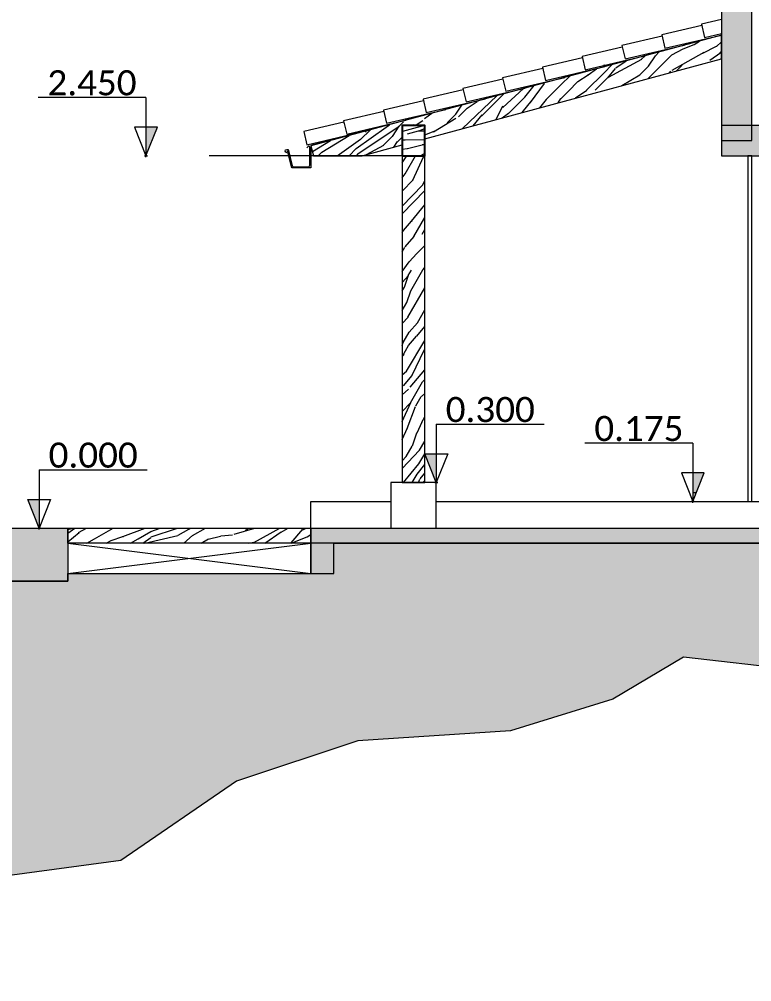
# Model space of a CAD drawing. Header units: metres. Extents: x -197 to 1099, y -24 to 14.
# Drawn here: x 112.69 to 117.51, y -2.99 to 3.35 of the extents above; entities that cross this region are included whole.
import ezdxf
from ezdxf.enums import TextEntityAlignment as Align

# ---------------------------------------------------------------- set-up
doc = ezdxf.new("R2010")
doc.units = ezdxf.units.M
doc.header["$LTSCALE"] = 0.001
doc.header["$PDMODE"] = 34
doc.header["$PDSIZE"] = 0.01
doc.linetypes.add('HIDDENX2', pattern=[19.05, 12.7, -6.35])
doc.layers.get('0').update_dxf_attribs({"lineweight": 13, "true_color": 0x000000})
for name, color, linetype, lineweight, true_color in [('Jach-Anotaciones-CalidaddeLínea  0.13', 7, 'Continuous', 13, 0x000000), ('Jach-Anotaciones-CalidaddeLínea 0.09', 7, 'Continuous', 9, 0x000000), ('Jach-Anotaciones-Hatch-Lum100%', 7, 'Continuous', 13, 0x000000), ('Jach-Anotaciones-Hatch-Lum50%', 9, 'Continuous', 13, 0x808080), ('Jach-Anotaciones-Hatch-Lum80%', 250, 'Continuous', 13, 0x333333), ('JACH-Anotaciones-Textos-Lum75% @ 0.075', 7, 'Continuous', 13, 0x404040), ('JACH-Arq-Lineas-Proyeccion Niveles cortes', 9, 'HIDDENX2', 13, 0x808080), ('JACH-Arq-Muros01-Carga', 7, 'Continuous', 25, 0x000000), ('JACH-Arq-Puertas01-', 7, 'Continuous', 13, 0x404040)]:
    doc.layers.add(name, color=color, linetype=linetype, lineweight=lineweight, true_color=true_color)
doc.layers.add('PDF_Geometry', color=7, linetype='Continuous', true_color=0x4b4b4b)
doc.styles.add('02a-Calibri-JACH(1.8mm)', font='calibri.ttf', dxfattribs={"height": 2.2})
pattern_1 = [(0, (169.421, 45.032), (0, 6.985), [5.08, -1.905]), (90, (169.421, 45.032), (-6.985, 4e-16), [5.08, -1.905])]

# ---------------------------------------------------------------- blocks, each defined once
blk = doc.blocks.new('A$C20b43d2c')
at = {"lineweight": 0, "ltscale": 100}
blk.add_lwpolyline([(0.3378, 0.1822), (0.3333, 0.1951), (-0.0262, 0.0965), (-0.0262, -0.0517), (-0.1507, -0.0517), (-0.1806, 0.0612)], dxfattribs=at)
blk.add_lwpolyline([(-0.1838, 0.0489, -2.05129), (-0.1731, 0.0626), (-0.1485, -0.0365, 0.34454), (-0.1388, -0.0441), (-0.0438, -0.0441, 0.414214), (-0.0338, -0.0341), (-0.0338, 0.0859, 0.707962), (-0.0442, 0.0896), (-0.0523, 0.0807)], format="xyb", dxfattribs=at)
blk = doc.blocks.new('A$Cd55f58f5')
at = {"layer": 'JACH-Arq-Muros01-Carga', "lineweight": 0, "ltscale": 100}
blk.add_blockref('A$C20b43d2c', (0.0262, -0.0965), dxfattribs=at)
blk = doc.blocks.new('*U632')
at = {"lineweight": 0, "ltscale": 100}
h = blk.add_hatch(dxfattribs=at)
h.set_pattern_fill('ANGLE', color=256)
h.set_pattern_definition(pattern_1)
h.paths.add_polyline_path([(0, 2.5), (0, 0), (1, 2.5)])
h = blk.add_hatch(color=256, dxfattribs=at)
h.dxf.hatch_style = 1
h.paths.add_polyline_path([(0, 2.5), (0, 0), (1, 2.5)])
for points in [[(0, 5.099), (-9.466, 5.099)], [(0, 5.099), (0, 1.25)]]:
    blk.add_lwpolyline(points, dxfattribs=at)
for points in [[(0, 0), (1, 2.5), (-1, 2.5)], [(0, 2.5), (0, 0), (1, 2.5)]]:
    blk.add_lwpolyline(points, close=True, dxfattribs=at)
blk.add_point((0, 0), dxfattribs=at)
at = {"lineweight": 0, "ltscale": 100, "style": '02a-Calibri-JACH(1.8mm)'}
blk.add_attdef('ALT', text='', height=2.2, dxfattribs=at).set_placement((-4.733, 6.401), align=Align.MIDDLE_CENTER)
blk = doc.blocks.new('*U637')
at = {"lineweight": 0, "ltscale": 100}
h = blk.add_hatch(dxfattribs=at)
h.set_pattern_fill('ANGLE', color=256)
h.set_pattern_definition(pattern_1)
h.paths.add_polyline_path([(0, 2.5), (0, 0), (1, 2.5)])
h = blk.add_hatch(color=256, dxfattribs=at)
h.dxf.hatch_style = 1
h.paths.add_polyline_path([(0, 2.5), (0, 0), (1, 2.5)])
for points in [[(0, 5.099), (-9.466, 5.099)], [(0, 5.099), (0, 1.25)]]:
    blk.add_lwpolyline(points, dxfattribs=at)
for points in [[(0, 0), (1, 2.5), (-1, 2.5)], [(0, 2.5), (0, 0), (1, 2.5)]]:
    blk.add_lwpolyline(points, close=True, dxfattribs=at)
blk.add_point((0, 0), dxfattribs=at)
at = {"lineweight": 0, "ltscale": 100, "style": '02a-Calibri-JACH(1.8mm)'}
blk.add_attdef('ALT', text='', height=2.2, dxfattribs=at).set_placement((-4.733, 6.401), align=Align.MIDDLE_CENTER)
blk = doc.blocks.new('*U569')
at = {"lineweight": 0, "ltscale": 100}
h = blk.add_hatch(dxfattribs=at)
h.set_pattern_fill('ANGLE', color=256)
h.set_pattern_definition(pattern_1)
h.paths.add_polyline_path([(0, 2.5), (0, 0), (1, 2.5)])
h = blk.add_hatch(color=256, dxfattribs=at)
h.dxf.hatch_style = 1
h.paths.add_polyline_path([(0, 2.5), (0, 0), (1, 2.5)])
for points in [[(0, 5.099), (-9.466, 5.099)], [(0, 5.099), (0, 1.25)]]:
    blk.add_lwpolyline(points, dxfattribs=at)
for points in [[(0, 0), (1, 2.5), (-1, 2.5)], [(0, 2.5), (0, 0), (1, 2.5)]]:
    blk.add_lwpolyline(points, close=True, dxfattribs=at)
blk.add_point((0, 0), dxfattribs=at)
at = {"lineweight": 0, "ltscale": 100, "style": '02a-Calibri-JACH(1.8mm)'}
blk.add_attdef('ALT', text='', height=2.2, dxfattribs=at).set_placement((-4.733, 6.401), align=Align.MIDDLE_CENTER)
blk = doc.blocks.new('*U358')
at = {"lineweight": 0, "ltscale": 100}
h = blk.add_hatch(dxfattribs=at)
h.set_pattern_fill('ANGLE', color=256)
h.set_pattern_definition(pattern_1)
h.paths.add_polyline_path([(0, 2.5), (0, 0), (1, 2.5)])
h = blk.add_hatch(color=256, dxfattribs=at)
h.dxf.hatch_style = 1
h.paths.add_polyline_path([(0, 2.5), (0, 0), (1, 2.5)])
for points in [[(0, 5.099), (-9.466, 5.099)], [(0, 5.099), (0, 1.25)]]:
    blk.add_lwpolyline(points, dxfattribs=at)
for points in [[(0, 0), (1, 2.5), (-1, 2.5)], [(0, 2.5), (0, 0), (1, 2.5)]]:
    blk.add_lwpolyline(points, close=True, dxfattribs=at)
blk.add_point((0, 0), dxfattribs=at)
at = {"lineweight": 0, "ltscale": 100, "style": '02a-Calibri-JACH(1.8mm)'}
blk.add_attdef('ALT', text='', height=2.2, dxfattribs=at).set_placement((-4.733, 6.401), align=Align.MIDDLE_CENTER)

msp = doc.modelspace()

# ---------------------------------------------------------------- hatches: boundary and pattern name
at = {"layer": 'Jach-Anotaciones-Hatch-Lum100%', "ltscale": 100}
h = msp.add_hatch(color=256, dxfattribs=at)
h.dxf.hatch_style = 1
h.paths.add_polyline_path([(117.30665, 2.55), (117.50665, 2.55), (117.50665, 3.5), (117.30665, 3.5)])
h = msp.add_hatch(color=256, dxfattribs=at)
h.dxf.hatch_style = 1
h.paths.add_polyline_path([(117.30665, 2.45), (118.80665, 2.45), (118.80665, 2.65), (117.30665, 2.65)])
h = msp.add_hatch(color=256, dxfattribs=at)
h.dxf.hatch_style = 1
edge = h.paths.add_edge_path()
edge.add_line((100.60666, -0.025), (100.60666, -0.15))
edge.add_line((100.60666, -0.15), (100.60666, -1.475))
edge.add_arc((100.63166, -1.475), 0.025, 180, 270)
edge.add_line((100.63166, -1.5), (108.58166, -1.5))
edge.add_arc((108.58166, -1.475), 0.025, 270, 360)
edge.add_line((108.60666, -1.475), (108.60666, -1.375))
edge.add_arc((108.63166, -1.375), 0.025, 89.991384, 180, ccw=False)
edge.add_line((108.63166, -1.35), (109.10662, -1.35008))
edge.add_line((109.10662, -1.35008), (109.10666, -1.135))
edge.add_arc((109.13166, -1.135), 0.025, 90, 180, ccw=False)
edge.add_line((109.13166, -1.11), (109.58166, -1.11))
edge.add_arc((109.58166, -1.085), 0.025, 270, 360)
edge.add_line((109.60666, -1.085), (109.60666, -0.895))
edge.add_arc((109.63166, -0.895), 0.025, 90, 180, ccw=False)
edge.add_line((109.63166, -0.87), (110.08166, -0.87))
edge.add_arc((110.08166, -0.845), 0.025, 270, 360)
edge.add_line((110.10666, -0.845), (110.10666, -0.655))
edge.add_arc((110.13166, -0.655), 0.025, 90, 180, ccw=False)
edge.add_line((110.13166, -0.63), (110.58462, -0.63))
edge.add_arc((110.58462, -0.605), 0.025, 270, 360)
edge.add_line((110.60962, -0.605), (110.60962, -0.415))
edge.add_arc((110.63462, -0.415), 0.025, 90, 180, ccw=False)
edge.add_line((110.63462, -0.39), (111.08166, -0.39))
edge.add_arc((111.08166, -0.365), 0.025, 270, 360)
edge.add_line((111.10666, -0.365), (111.10666, -0.175))
edge.add_arc((111.13166, -0.175), 0.025, 90, 180, ccw=False)
edge.add_line((111.13166, -0.15), (112.58166, -0.15))
edge.add_arc((112.58166, -0.125), 0.025, 270, 360)
edge.add_line((112.60666, -0.125), (112.60666, -0.025))
edge.add_arc((112.63166, -0.025), 0.025, 90, 180, ccw=False)
edge.add_line((112.63166, 0), (113.00666, 0))
edge.add_line((113.00666, 0), (113.00666, -0.35))
edge.add_line((113.00666, -0.35), (111.30666, -0.35))
edge.add_line((111.30666, -0.35), (111.30666, -0.59))
edge.add_line((111.30666, -0.59), (110.80962, -0.59))
edge.add_line((110.80962, -0.59), (110.80962, -0.83))
edge.add_line((110.80962, -0.83), (110.30666, -0.83))
edge.add_line((110.30666, -0.83), (110.30666, -1.07))
edge.add_line((110.30666, -1.07), (109.80666, -1.07))
edge.add_line((109.80666, -1.07), (109.80666, -1.31))
edge.add_line((109.80666, -1.31), (109.30666, -1.31))
edge.add_line((109.30666, -1.31), (109.30666, -1.7))
edge.add_line((109.30666, -1.7), (100.40666, -1.7))
edge.add_line((100.40666, -1.7), (100.40666, -0.3))
edge.add_line((100.40666, -0.3), (100.20666, -0.3))
edge.add_line((100.20666, -0.3), (100.20666, 0))
edge.add_line((100.20666, 0), (100.58166, 0))
edge.add_arc((100.58166, -0.025), 0.025, 0, 90, ccw=False)
h = msp.add_hatch(color=256, dxfattribs=at)
h.dxf.hatch_style = 1
h.paths.add_polyline_path([(125.06665, -0.1), (115.10666, -0.1), (114.60666, -0.1), (114.60666, 0), (115.00666, 0), (118.96165, 0), (118.96165, -0.06049), (119.21165, -0.06049), (119.21165, 0), (125.19165, 0), (125.19165, -0.06049), (125.44165, -0.06049), (125.44165, 0), (125.46665, 0), (125.46665, -0.175), (125.06665, -0.175)])
h = msp.add_hatch(color=256, dxfattribs=at)
h.dxf.hatch_style = 1
h.paths.add_polyline_path([(114.75666, -0.1), (114.60666, -0.1), (114.60666, -0.3), (114.75666, -0.3)])
at = {"layer": 'Jach-Anotaciones-Hatch-Lum50%', "ltscale": 100}
h = msp.add_hatch(dxfattribs=at)
h.set_pattern_fill('WOOD_01', color=256, scale=0.8, angle=45, pattern_type=2)
h.set_pattern_definition([(45, (-314.1816, 0.8429), (-0.5656854, 0.5656854), [0.16, -0.64]), (53.9726, (-313.870446, 0.54306), (2.8284284845, 3.959796648), [0.1538832, -15.2344232]), (50.7105, (-313.91004, 0.57134), (4.525491696, 5.65684615), [0.1607984, -7.8791008]), (29.5779, (-314.07975, 0.741048), (7.9195885152, 4.52549029), [0.2406656, -23.8259016]), (38.6599, (-314.25511, 0.93904), (0.565684448, 0.56568676), [0.1448864, -7.0994208]), (30.0686, (-313.9157, 0.63357), (2.8284261976, 1.6970571925), [0.1241936, -12.2951456]), (33.6901, (-314.44179, 0.76368), (0.56568538, 0.5656858), [0.3263376, -3.7528776]), (50.7105, (-313.819534, 0.49215), (4.525491696, 5.65684615), [0.0803992, -7.9595]), (45, (-314.0628, 0.7241), (-0.5656854, 0.5656854), [0.08, -0.72]), (45, (-314.2438, 0.6788), (-0.5656854, 0.5656854), [0.24, -0.56]), (56.3099, (-314.21551, 0.87681), (1.697057596, 2.828425545), [0.081584, -3.9976312]), (47.7263, (-314.06278, 0.61094), (10.7480254936, 11.879391838), [0.1681904, -16.6508464]), (37.4054, (-314.017524, 0.622254), (5.091165171, 3.9598014674), [0.1210616, -11.9851336]), (45, (-313.83085, 0.379), (-0.5656854, 0.5656854), [0.16, -0.64]), (43.8309, (-313.859132, 0.294156), (0.56568509415, 0.56568596306), [0.3920816, -38.81608]), (45, (-314.2834, 0.7184), (-0.5656854, 0.5656854), [0.08, -0.72]), (45, (-314.2721, 0.82024), (-0.5656854, 0.5656854), [0.08, -0.72]), (45, (-314.57755, 0.6166), (-0.5656854, 0.5656854), [0.12, -0.68]), (35.5377, (-314.4531, 0.79762), (0.56568525, 0.565685688), [0.2433104, -4.6228992]), (45, (-314.6341, 0.6166), (-0.5656854, 0.5656854), [0.16, -0.64]), (45, (-314.1872, 0.04525), (-0.5656854, 0.5656854), [0.088, -0.712]), (45, (-313.927, 0.362), (-0.5656854, 0.5656854), [0.08, -0.72]), (45, (-314.2325, 0.0905), (-0.5656854, 0.5656854), [0.168, -0.632]), (50.4403, (-313.977926, 0.41295), (5.0911716063, 6.2225365545), [0.16876, -16.7072576]), (45, (-314.0175, 0.4639), (-0.5656854, 0.5656854), [0.152, -0.648]), (45, (-314.323, 0.181), (-0.5656854, 0.5656854), [0.088, -0.712]), (43.8309, (-314.345621, 0.339411), (0.56568509415, 0.56568596306), [0.3920816, -38.81608]), (45, (-314.3456, 0.4412), (-0.5656854, 0.5656854), [0.08, -0.72]), (45, (-314.4192, 0.4016), (-0.5656854, 0.5656854), [0.08, -0.72]), (45, (-314.1929, 0.6279), (-0.5656854, 0.5656854), [0.16, -0.64]), (45, (-314.3173, 0.5261), (-0.5656854, 0.5656854), [0.08, -0.72]), (45, (-314.49836, 0.4808), (-0.5656854, 0.5656854), [0.16, -0.64]), (64.6538, (-314.108034, 0.39598), (3.959801186, 8.485278448), [0.1189288, -11.7739248]), (56.3099, (-314.36259, 0.4582), (1.697057596, 2.828425545), [0.081584, -3.9976312]), (56.3099, (-314.10803, 0.6562), (1.697057596, 2.828425545), [0.081584, -3.9976312]), (50.7105, (-314.4927, 0.70145), (4.525491696, 5.65684615), [0.0803992, -7.9595]), (34.6952, (-314.70766, 0.565685), (3.959794962, 2.828430112), [0.0894424, -8.854828]), (33.6901, (-314.125, 0.10748), (0.56568538, 0.5656858), [0.081584, -3.9976312]), (135, (-314.0571, 0.1527), (-0.5656854, -0.5656854), [0, -0.8]), (31.6076, (-314.4927, 0.350725), (11.8793768164, 7.3539278863), [0.172696, -17.0969232]), (56.3099, (-314.22683, 0.77499), (1.697057596, 2.828425545), [0.081584, -3.9976312]), (55.3048, (-313.870446, 0.41861), (2.262743818, 3.394110192), [0.0894424, -8.854828]), (33.6901, (-314.28905, 0.4978), (0.56568538, 0.5656858), [0.081584, -3.9976312]), (33.6901, (-314.26077, 0.58266), (0.56568538, 0.5656858), [0.081584, -3.9976312]), (26.5651, (-314.43613, 0.29416), (0.56568465, 0.56568597), [0.1011928, -2.4286288]), (30.9638, (-314.56624, 0.54871), (0.5656845, 0.565685905), [0.3298488, -2.9686352]), (28.3008, (-314.4927, 0.70145), (5.091165255, 2.828430646), [0.2505672, -8.101676]), (45, (-314.521, 0.7297), (-0.5656854, 0.5656854), [0.096, -0.704]), (30.9638, (-314.1137, 0.2093), (0.5656845, 0.565685905), [0.3298488, -2.9686352]), (30.9638, (-314.20986, 0.19233), (0.5656845, 0.565685905), [0.3298488, -2.9686352]), (30.9638, (-314.26077, 0.24324), (0.5656845, 0.565685905), [0.3298488, -2.9686352]), (34.6952, (-314.571896, 0.42992), (3.959794962, 2.828430112), [0.0894424, -8.854828]), (30.9638, (-314.38522, 0.59397), (0.5656845, 0.565685905), [0.164924, -3.13356]), (34.6952, (-314.390876, 0.2489), (3.959794962, 2.828430112), [0.0894424, -8.854828]), (42.6141, (-314.057122, 0.50346), (0.5656847006, 0.565686088), [0.1921664, -19.024492]), (34.6952, (-314.22117, 0.54306), (3.959794962, 2.828430112), [0.0894424, -8.854828]), (57.5288, (-314.14763, 0.59397), (1.69705694, 2.828427002), [0.073756, -7.3018792]), (34.5626, (-314.362592, 0.220617), (7.3539020538, 5.0911769359), [0.3091152, -30.602364]), (36.8699, (-314.10803, 0.39598), (0.565685257, 0.565684983), [0.1131368, -5.5437168]), (49.7636, (-314.31734, 0.29981), (5.656859058, 6.788220234), [0.1926656, -9.4406096]), (45, (-314.1929, 0.4469), (-0.5656854, 0.5656854), [0.248, -0.552]), (29.7449, (-314.645435, 0.50346), (2.828426012, 1.697057062), [0.0912144, -9.0301888]), (35.5377, (-314.05712, 0.15274), (0.56568525, 0.565685688), [0.2433104, -4.6228992]), (25.0169, (-314.29471, 0.152735), (2.26274125, 1.131371164), [0.0936376, -9.2701216]), (45, (-314.17026, 0.9447), (-0.5656854, 0.5656854), [0.04, -0.76]), (45, (-313.92136, 0.6958), (-0.5656854, 0.5656854), [0.08, -0.72]), (56.3099, (-313.71771, 0.49215), (1.697057596, 2.828425545), [0.081584, -3.9976312]), (45, (-313.7686, 0.5544), (-0.5656854, 0.5656854), [0.144, -0.656]), (28.3008, (-314.07409, 0.84853), (5.091165255, 2.828430646), [0.0835224, -8.2687208]), (33.0207, (-313.949642, 0.73539), (13.0113855114, 8.4846601969), [0.1472056, -26.8405152]), (135, (-313.7177, 0.49215), (-0.5656854, -0.5656854), [0, -0.8]), (45, (-313.67246, 0.56), (-0.5656854, 0.5656854), [0.072, -0.728]), (45, (-313.7799, 0.6675), (-0.5656854, 0.5656854), [0.072, -0.728]), (45, (-313.8082, 0.6958), (-0.5656854, 0.5656854), [0.072, -0.728]), (21.0376, (-314.00055, 0.88813), (5.656846714, 2.262749266), [0.0787912, -7.8002896]), (33.5163, (-314.068436, 0.956008), (3.39420048803, 2.2626537432), [0.0734704, -52.17242]), (26.5651, (-313.8648, 0.75236), (0.56568465, 0.56568597), [0.0758944, -2.4539264]), (32.4712, (-314.141975, 1.02955), (3.394112506, 2.262742106), [0.073756, -7.3018792])])
h.paths.add_polyline_path([(114.62409, 2.45), (114.94293, 2.45), (115.20666, 2.52121), (115.20666, 2.65), (115.35666, 2.65), (115.35666, 2.56171), (117.30665, 3.08821), (117.30665, 3.24358), (114.60666, 2.51458)])
h = msp.add_hatch(dxfattribs=at)
h.set_pattern_fill('WOOD_01', color=256, scale=0.5, angle=15, pattern_type=2)
h.set_pattern_definition([(15, (-313.54524, 0.4686), (-0.1294095, 0.4829629), [0.1, -0.4]), (23.9726, (-313.470526, 0.209086), (2.7683682778, 1.2594189055), [0.096177, -9.5215145]), (20.7105, (-313.48312, 0.23677), (4.217258655, 1.647641639), [0.100499, -4.924438]), (359.5779, (-313.521944, 0.381659), (5.7008187417, -0.0253779387), [0.150416, -14.8911885]), (8.6599, (-313.55499, 0.543624), (0.4829628014, 0.12941055), [0.090554, -4.437138]), (0.0686, (-313.466737, 0.272218), (2.06126096, 0.0346759635), [0.077621, -7.684466]), (3.6901, (-313.71083, 0.50704), (0.482963006, 0.12940974), [0.203961, -2.3455485]), (20.7105, (-313.45888, 0.16562), (4.217258655, 1.647641639), [0.0502495, -4.9746875]), (15, (-313.51806, 0.36717), (-0.1294095, 0.4829629), [0.05, -0.45]), (15, (-313.6302, 0.39924), (-0.1294095, 0.4829629), [0.15, -0.35]), (26.3099, (-313.553, 0.49757), (1.802442352, 1.000599736), [0.05099, -2.4985195]), (17.7263, (-313.553417, 0.305932), (9.5298493981, 3.071151479), [0.105119, -10.406779]), (7.4054, (-313.525386, 0.297914), (3.9931119417, 0.5523162995), [0.0756635, -7.4907085]), (15, (-313.50036, 0.1079), (-0.1294095, 0.4829629), [0.1, -0.4]), (13.8309, (-313.542184, 0.070828), (0.48296290225, 0.1294099172), [0.245051, -24.26005]), (15, (-313.63924, 0.43305), (-0.1294095, 0.4829629), [0.05, -0.45]), (15, (-313.6013, 0.48463), (-0.1294095, 0.4829629), [0.05, -0.45]), (15, (-313.8303, 0.46986), (-0.1294095, 0.4829629), [0.075, -0.425]), (5.5377, (-313.70635, 0.52895), (0.4829629, 0.12940972), [0.152069, -2.889312]), (15, (-313.8609, 0.48754), (-0.1294095, 0.4829629), [0.1, -0.4]), (15, (-313.79755, 0.03864), (-0.1294095, 0.4829629), [0.055, -0.445]), (15, (-313.5577, 0.1288), (-0.1294095, 0.4829629), [0.05, -0.45]), (15, (-313.8079, 0.07727), (-0.1294095, 0.4829629), [0.105, -0.395]), (20.4403, (-313.56936, 0.17225), (4.7002201396, 1.7770555806), [0.105475, -10.442036]), (15, (-313.5749, 0.2122), (-0.1294095, 0.4829629), [0.095, -0.405]), (15, (-313.8286, 0.15455), (-0.1294095, 0.4829629), [0.055, -0.445]), (13.8309, (-313.791363, 0.247351), (0.48296290225, 0.1294099172), [0.245051, -24.26005]), (15, (-313.75954, 0.30246), (-0.1294095, 0.4829629), [0.05, -0.45]), (15, (-313.8117, 0.304), (-0.1294095, 0.4829629), [0.05, -0.45]), (15, (-313.61854, 0.3558), (-0.1294095, 0.4829629), [0.1, -0.4]), (15, (-313.7177, 0.33955), (-0.1294095, 0.4829629), [0.05, -0.45]), (15, (-313.82984, 0.37163), (-0.1294095, 0.4829629), [0.1, -0.4]), (34.6538, (-313.645087, 0.203724), (4.7949547782, 3.355353813), [0.0743305, -7.358703]), (26.3099, (-313.763425, 0.31695), (1.802442352, 1.000599736), [0.05099, -2.4985195]), (26.3099, (-313.56377, 0.34457), (1.802442352, 1.000599736), [0.05099, -2.4985195]), (20.7105, (-313.757834, 0.48927), (4.217258655, 1.647641639), [0.0502495, -4.9746875]), (4.6952, (-313.91661, 0.482963), (3.027186304, 0.2934967805), [0.0559015, -5.5342675]), (3.6901, (-313.74443, 0.05287), (0.482963006, 0.12940974), [0.05099, -2.4985195]), (105, (-313.69354, 0.05615), (-0.4829629, -0.1294095), [0, -0.5]), (1.6076, (-313.867435, 0.299437), (8.7280037796, 0.2681249743), [0.107935, -10.685577]), (26.3099, (-313.59095, 0.44599), (1.802442352, 1.000599736), [0.05099, -2.4985195]), (25.3048, (-313.509417, 0.141725), (2.2854054527, 1.130008588), [0.0559015, -5.5342675]), (3.6901, (-313.71125, 0.31541), (0.482963006, 0.12940974), [0.05099, -2.4985195]), (3.6901, (-313.66942, 0.352495), (0.482963006, 0.12940974), [0.05099, -2.4985195]), (356.5651, (-313.8545, 0.25114), (0.48296266, 0.12941006), [0.0632455, -1.517893]), (0.9638, (-313.84537, 0.42958), (0.482962562, 0.129410072), [0.2061555, -1.855397]), (358.3008, (-313.757834, 0.489272), (3.6395586055, -0.0600561467), [0.1566045, -5.0635475]), (15, (-313.7643, 0.5134), (-0.1294095, 0.4829629), [0.06, -0.44]), (0.9638, (-313.70648, 0.10445), (0.482962562, 0.129410072), [0.2061555, -1.855397]), (0.9638, (-313.76384, 0.12532), (0.482962562, 0.129410072), [0.2061555, -1.855397]), (0.9638, (-313.77549, 0.16878), (0.482962562, 0.129410072), [0.2061555, -1.855397]), (4.6952, (-313.885553, 0.36705), (3.027186304, 0.2934967805), [0.0559015, -5.5342675]), (0.9638, (-313.73325, 0.39751), (0.482962562, 0.129410072), [0.1030775, -1.958475]), (4.6952, (-313.84414, 0.212504), (3.027186304, 0.2934967805), [0.0559015, -5.5342675]), (12.6141, (-313.583942, 0.24599), (0.4829627283, 0.1294101079), [0.120104, -11.8903075]), (4.6952, (-313.66036, 0.318688), (3.027186304, 0.2934967805), [0.0559015, -5.5342675]), (27.5288, (-313.60465, 0.323263), (1.802442451, 1.000600729), [0.0460975, -4.5636745]), (4.5626, (-313.837671, 0.188356), (5.57140903965, 0.4575859592), [0.193197, -19.1264775]), (6.8699, (-313.64509, 0.203724), (0.482962684, 0.129409336), [0.0707105, -3.464823]), (19.7636, (-313.788428, 0.21708), (5.1831836043, 1.906463525), [0.120416, -5.900381]), (15, (-313.6751, 0.2578), (-0.1294095, 0.4829629), [0.155, -0.345]), (359.7449, (-313.902376, 0.429837), (2.061260819, 0.0346759505), [0.057009, -5.643868]), (5.5377, (-313.69354, 0.05615), (0.4829629, 0.12940972), [0.152069, -2.889312]), (355.0169, (-313.82214, 0.1304), (1.578298117, -0.0947340347), [0.0585235, -5.793826]), (15, (-313.5073, 0.52017), (-0.1294095, 0.4829629), [0.025, -0.475]), (15, (-313.45035, 0.30767), (-0.1294095, 0.4829629), [0.05, -0.45]), (26.3099, (-313.40377, 0.1338), (1.802442352, 1.000599736), [0.05099, -2.4985195]), (15, (-313.4119, 0.1834), (-0.1294095, 0.4829629), [0.09, -0.41]), (358.3008, (-313.485294, 0.438066), (3.6395586055, -0.0600561467), [0.0522015, -5.1679505]), (3.0207, (-313.453288, 0.337938), (9.69407530607, 0.5263990733), [0.0920035, -16.775322]), (105, (-313.40377, 0.1338), (-0.4829629, -0.1294095), [0, -0.5]), (15, (-313.35806, 0.1564), (-0.1294095, 0.4829629), [0.045, -0.455]), (15, (-313.38265, 0.24816), (-0.1294095, 0.4829629), [0.045, -0.455]), (15, (-313.3891, 0.2723), (-0.1294095, 0.4829629), [0.045, -0.455]), (351.0376, (-313.433116, 0.43652), (3.7689672455, -0.543015631), [0.0492445, -4.875181]), (3.5163, (-313.448645, 0.494474), (2.54424419986, 0.16400961099), [0.045919, -32.6077625]), (356.5651, (-313.40206, 0.3206), (0.48296266, 0.12941006), [0.047434, -1.533704]), (2.4712, (-313.46547, 0.55726), (2.5442241916, 0.164084933), [0.0460975, -4.5636745])])
h.paths.add_polyline_path([(115.20666, 2.45), (115.35666, 2.45), (115.35666, 2.65), (115.20666, 2.65)])
h = msp.add_hatch(dxfattribs=at)
h.set_pattern_fill('WOOD_01', color=256, scale=0.8, angle=60, pattern_type=2)
h.set_pattern_definition([(60, (51.0564, 0.7539), (-0.69282, 0.4), [0.16, -0.64]), (68.9726, (51.434486, 0.54481), (1.707181334, 4.55692101), [0.153883, -15.234423]), (65.7105, (51.38892, 0.56188), (2.90718979, 6.63537723), [0.160798, -7.879101]), (44.5779, (51.18107, 0.681882), (6.478452005, 6.421028285), [0.2406656, -23.8259016]), (53.6599, (50.96044, 0.82774), (0.39999871, 0.69282136), [0.144886, -7.099421]), (45.0686, (51.367347, 0.620523), (2.29281919, 2.37128194), [0.124194, -12.295146]), (48.6901, (50.82551, 0.61004), (0.39999986, 0.69282067), [0.326338, -3.752878]), (65.7105, (51.49684, 0.50881), (2.90718979, 6.63537723), [0.080399, -7.9595]), (60, (51.20185, 0.6699), (-0.69282, 0.4), [0.08, -0.72]), (60, (51.0387, 0.5793), (-0.69282, 0.4), [0.24, -0.56]), (71.3099, (51.0148, 0.77788), (0.90718136, 3.1712801), [0.081584, -3.997631]), (62.7263, (51.231137, 0.5606), (7.307182554, 14.256405072), [0.1681904, -16.6508464]), (52.4054, (51.27192, 0.58324), (3.89281589, 5.142565012), [0.121062, -11.985134]), (60, (51.5152, 0.3966), (-0.69282, 0.4), [0.16, -0.64]), (58.8309, (51.509834, 0.307318), (0.399999541, 0.692820757), [0.3920816, -38.81608]), (60, (50.9902, 0.6073), (-0.69282, 0.4), [0.08, -0.72]), (60, (50.9748, 0.7086), (-0.69282, 0.4), [0.08, -0.72]), (60, (50.7324, 0.4328), (-0.69282, 0.4), [0.12, -0.68]), (50.5377, (50.8058, 0.63989), (0.39999976, 0.69282053), [0.24331, -4.622899]), (60, (50.6778, 0.4182), (-0.69282, 0.4), [0.16, -0.64]), (60, (51.2573, -0.018), (-0.69282, 0.4), [0.088, -0.712]), (60, (51.4267, 0.3553), (-0.69282, 0.4), [0.08, -0.72]), (60, (51.2019, 0.014), (-0.69282, 0.4), [0.168, -0.632]), (65.4403, (51.364342, 0.391318), (3.307183171, 7.328200937), [0.16876, -16.7072576]), (60, (51.3129, 0.43025), (-0.69282, 0.4), [0.152, -0.648]), (60, (51.0911, 0.078), (-0.69282, 0.4), [0.088, -0.712]), (58.8309, (51.028209, 0.225118), (0.399999541, 0.692820757), [0.3920816, -38.81608]), (60, (51.00185, 0.3235), (-0.69282, 0.4), [0.08, -0.72]), (60, (50.9411, 0.2662), (-0.69282, 0.4), [0.08, -0.72]), (60, (51.1011, 0.5433), (-0.69282, 0.4), [0.16, -0.64]), (60, (51.0072, 0.41275), (-0.69282, 0.4), [0.08, -0.72]), (60, (50.8441, 0.3222), (-0.69282, 0.4), [0.16, -0.64]), (79.6538, (51.24306, 0.34125), (1.628722567, 9.22102156), [0.118929, -11.773925]), (71.3099, (50.98107, 0.33547), (0.90718136, 3.1712801), [0.081584, -3.997631]), (71.3099, (51.17571, 0.5926), (0.90718136, 3.1712801), [0.081584, -3.997631]), (65.7105, (50.79244, 0.53675), (2.90718979, 6.63537723), [0.080399, -7.9595]), (49.6952, (50.61994, 0.34998), (3.09281664, 3.75692404), [0.089442, -8.854828]), (48.6901, (51.30134, 0.05819), (0.39999986, 0.69282067), [0.081584, -3.997631]), (150, (51.3552, 0.1195), (-0.4, -0.69282), [0, -0.8]), (46.6076, (50.883214, 0.19798), (9.571260274, 10.177957834), [0.172696, -17.096923]), (71.3099, (51.03022, 0.6766), (0.90718136, 3.1712801), [0.081584, -3.997631]), (70.3048, (51.466696, 0.4246), (1.30718233, 3.86409989), [0.089442, -8.854828]), (48.6901, (51.04185, 0.39275), (0.39999986, 0.69282067), [0.081584, -3.997631]), (48.6901, (51.04721, 0.48204), (0.39999986, 0.69282067), [0.081584, -3.997631]), (41.5651, (50.9525, 0.15798), (0.3999991, 0.6928206), [0.101193, -2.428629]), (45.9638, (50.76094, 0.37019), (0.399999, 0.69282055), [0.329849, -2.968635]), (43.3008, (50.79244, 0.536754), (4.18563629, 4.04974474), [0.250567, -8.101676]), (60, (50.7578, 0.55675), (-0.69282, 0.4), [0.096, -0.704]), (45.9638, (51.28591, 0.15947), (0.399999, 0.69282055), [0.329849, -2.968635]), (45.9638, (51.19741, 0.11819), (0.399999, 0.69282055), [0.329849, -2.968635]), (45.9638, (51.13506, 0.15419), (0.399999, 0.69282055), [0.329849, -2.968635]), (49.6952, (50.78622, 0.25398), (3.09281664, 3.75692404), [0.089442, -8.854828]), (45.9638, (50.92408, 0.46075), (0.399999, 0.69282055), [0.164924, -3.13356]), (49.6952, (51.00792, 0.12598), (3.09281664, 3.75692404), [0.089442, -8.854828]), (57.6141, (51.26442, 0.458246), (0.399999129, 0.692820776), [0.1921664, -19.024492]), (49.6952, (51.09571, 0.454036), (3.09281664, 3.75692404), [0.089442, -8.854828]), (72.5288, (51.15357, 0.52225), (0.90718035, 3.17128135), [0.073756, -7.301879]), (49.5626, (51.042563, 0.10598), (5.785630365, 6.821029196), [0.309115, -30.602364]), (51.8699, (51.24306, 0.34125), (0.39999995, 0.69281985), [0.113137, -5.543717]), (64.7636, (51.06578, 0.19419), (3.70718558, 8.0210201), [0.192666, -9.44061]), (60, (51.1479, 0.3685), (-0.69282, 0.4), [0.248, -0.552]), (44.7449, (50.69615, 0.30598), (2.292819045, 2.371281764), [0.091214, -9.030189]), (50.5377, (51.35519, 0.11947), (0.39999976, 0.69282053), [0.24331, -4.622899]), (40.0169, (51.1257, 0.05798), (1.89281981, 1.67846116), [0.093638, -9.270122]), (60, (51.0409, 0.8552), (-0.69282, 0.4), [0.04, -0.76]), (60, (51.3458, 0.6792), (-0.69282, 0.4), [0.08, -0.72]), (71.3099, (51.5952, 0.53516), (0.90718136, 3.1712801), [0.081584, -3.997631]), (60, (51.5299, 0.5821), (-0.69282, 0.4), [0.144, -0.656]), (43.3008, (51.15872, 0.787164), (4.18563629, 4.04974474), [0.083522, -8.268721]), (48.0207, (51.308209, 0.710092), (10.372041651, 11.563146785), [0.1472056, -26.840515]), (150, (51.5952, 0.5352), (-0.4, -0.69282), [0, -0.8]), (60, (51.6213, 0.61245), (-0.69282, 0.4), [0.072, -0.728]), (60, (51.4897, 0.68845), (-0.69282, 0.4), [0.072, -0.728]), (60, (51.4551, 0.70845), (-0.69282, 0.4), [0.072, -0.728]), (36.0376, (51.2195, 0.84445), (4.87845173, 3.64974762), [0.078791, -7.80029]), (48.5163, (51.136363, 0.892446), (2.6929280298, 3.0640394157), [0.0734704, -52.17242]), (41.5651, (51.38578, 0.74845), (0.3999991, 0.6928206), [0.075894, -2.453926]), (47.4712, (51.0463, 0.94445), (2.69282018, 3.064102), [0.073756, -7.301879])])
h.paths.add_polyline_path([(115.20666, 0.3), (115.35666, 0.3), (115.35666, 2.45), (115.20666, 2.45)])
h = msp.add_hatch(dxfattribs=at)
h.set_pattern_fill('WOOD_01', color=256, scale=0.8, angle=30, pattern_type=2)
h.set_pattern_definition([(30, (-313.4573, 0.8244), (-0.4, 0.6928203), [0.16, -0.64]), (38.9726, (-313.234368, 0.454277), (3.7569229083, 3.0928186897), [0.1538832, -15.2344232]), (35.7105, (-313.2653, 0.49185), (5.835388825, 4.292810352), [0.1607984, -7.8791008]), (14.5779, (-313.385296, 0.699692), (8.8210181559, 2.3215476106), [0.2406656, -23.8259016]), (23.6599, (-313.50344, 0.93632), (0.692819725, 0.400001542), [0.1448864, -7.0994208]), (15.0686, (-313.254655, 0.553415), (3.171280634, 0.9071808033), [0.1241936, -12.2951456]), (18.6901, (-313.72914, 0.81525), (0.692820377, 0.400000373), [0.3263376, -3.7528776]), (35.7105, (-313.19837, 0.39192), (5.835388825, 4.292810352), [0.0803992, -7.9595]), (30, (-313.3733, 0.6789), (-0.4, 0.6928203), [0.08, -0.72]), (30, (-313.5599, 0.68205), (-0.4, 0.6928203), [0.24, -0.56]), (41.3099, (-313.4813, 0.86597), (2.37128216, 2.292818455), [0.081584, -3.9976312]), (32.7263, (-313.40258, 0.569626), (13.4564082578, 8.692817682), [0.1681904, -16.6508464]), (22.4054, (-313.355937, 0.56884), (5.942559959, 2.5071839963), [0.1210616, -11.9851336]), (30, (-313.2386, 0.2856), (-0.4, 0.6928203), [0.16, -0.64]), (28.8309, (-313.28786, 0.210928), (0.6928201428, 0.4000006054), [0.3920816, -38.81608]), (30, (-313.5879, 0.73054), (-0.4, 0.6928203), [0.08, -0.72]), (30, (-313.5506, 0.826), (-0.4, 0.6928203), [0.08, -0.72]), (30, (-313.89835, 0.7083), (-0.4, 0.6928203), [0.12, -0.68]), (20.5377, (-313.73129, 0.85096), (0.69282022, 0.4000003), [0.2433104, -4.6228992]), (30, (-313.953, 0.723), (-0.4, 0.6928203), [0.16, -0.64]), (30, (-313.6692, 0.0554), (-0.4, 0.6928203), [0.088, -0.712]), (30, (-313.3359, 0.2941), (-0.4, 0.6928203), [0.08, -0.72]), (30, (-313.7012, 0.11085), (-0.4, 0.6928203), [0.168, -0.632]), (35.4403, (-313.37186, 0.35642), (6.5282051098, 4.6928165894), [0.16876, -16.7072576]), (30, (-313.3969, 0.41585), (-0.4, 0.6928203), [0.152, -0.648]), (30, (-313.7652, 0.2217), (-0.4, 0.6928203), [0.088, -0.712]), (28.8309, (-313.74606, 0.380554), (0.6928201428, 0.4000006054), [0.3920816, -38.81608]), (30, (-313.7197, 0.4789), (-0.4, 0.6928203), [0.08, -0.72]), (30, (-313.801, 0.4597), (-0.4, 0.6928203), [0.08, -0.72]), (30, (-313.5239, 0.6197), (-0.4, 0.6928203), [0.16, -0.64]), (30, (-313.6704, 0.55355), (-0.4, 0.6928203), [0.08, -0.72]), (30, (-313.857, 0.5567), (-0.4, 0.6928203), [0.16, -0.64]), (49.6538, (-313.501927, 0.3737), (6.021025898, 7.171277634), [0.1189288, -11.7739248]), (41.3099, (-313.7317, 0.4997), (2.37128216, 2.292818455), [0.081584, -3.9976312]), (41.3099, (-313.43458, 0.62505), (2.37128216, 2.292818455), [0.081584, -3.9976312]), (35.7105, (-313.794424, 0.76832), (5.835388825, 4.292810352), [0.0803992, -7.9595]), (19.6952, (-314.0372, 0.69282), (4.556919801, 1.707183342), [0.0894424, -8.854828]), (18.6901, (-313.59299, 0.09943), (0.692820377, 0.400000373), [0.081584, -3.9976312]), (120, (-313.5157, 0.1256), (-0.6928203, -0.4), [0, -0.8]), (16.6076, (-313.8852, 0.42955), (13.3779334605, 4.028739906), [0.172696, -17.0969232]), (41.3099, (-313.51858, 0.77054), (2.37128216, 2.292818455), [0.081584, -3.9976312]), (40.3048, (-313.26658, 0.33407), (3.06410305, 2.692817498), [0.0894424, -8.854828]), (18.6901, (-313.65042, 0.5189), (0.692820377, 0.400000373), [0.081584, -3.9976312]), (18.6901, (-313.60114, 0.59355), (0.692820377, 0.400000373), [0.081584, -3.9976312]), (11.5651, (-313.8452, 0.36027), (0.69281971, 0.40000073), [0.1011928, -2.4286288]), (15.9638, (-313.90499, 0.63983), (0.69281955, 0.4000007), [0.3298488, -2.9686352]), (13.3008, (-313.794424, 0.76832), (5.649739725, 1.41436368), [0.2505672, -8.101676]), (30, (-313.8144, 0.803), (-0.4, 0.6928203), [0.096, -0.704]), (15.9638, (-313.5557, 0.19485), (0.69281955, 0.4000007), [0.3298488, -2.9686352]), (15.9638, (-313.65299, 0.20335), (0.69281955, 0.4000007), [0.3298488, -2.9686352]), (15.9638, (-313.68899, 0.2657), (0.69281955, 0.4000007), [0.3298488, -2.9686352]), (19.6952, (-313.9412, 0.52654), (4.556919801, 1.707183342), [0.0894424, -8.854828]), (15.9638, (-313.71842, 0.63669), (0.69281955, 0.4000007), [0.164924, -3.13356]), (19.6952, (-313.8132, 0.30484), (4.556919801, 1.707183342), [0.0894424, -8.854828]), (27.6141, (-313.424932, 0.464344), (0.692819795, 0.400000828), [0.1921664, -19.024492]), (19.6952, (-313.57314, 0.54505), (4.556919801, 1.707183342), [0.0894424, -8.854828]), (42.5288, (-313.48893, 0.575195), (2.371281902, 2.292820032), [0.073756, -7.3018792]), (19.5626, (-313.793199, 0.2702), (8.4210174707, 3.0143693812), [0.3091152, -30.602364]), (21.8699, (-313.50193, 0.3737), (0.692820046, 0.399999617), [0.1131368, -5.5437168]), (34.7636, (-313.72899, 0.334985), (7.221026939, 5.092814379), [0.1926656, -9.4406096]), (30, (-313.5707, 0.44484), (-0.4, 0.6928203), [0.248, -0.552]), (14.7449, (-313.9932, 0.61661), (3.171280421, 0.907180725), [0.0912144, -9.0301888]), (20.5377, (-313.5157, 0.12557), (0.69282022, 0.4000003), [0.2433104, -4.6228992]), (10.0169, (-313.7452, 0.18706), (2.478460616, 0.507180097), [0.0936376, -9.2701216]), (30, (-313.42, 0.9198), (-0.4, 0.6928203), [0.04, -0.76]), (30, (-313.244, 0.615), (-0.4, 0.6928203), [0.08, -0.72]), (41.3099, (-313.10001, 0.36557), (2.37128216, 2.292818455), [0.081584, -3.9976312]), (30, (-313.1331, 0.43885), (-0.4, 0.6928203), [0.144, -0.656]), (13.3008, (-313.352014, 0.802046), (5.649739725, 1.41436368), [0.0835224, -8.2687208]), (18.0207, (-313.261086, 0.660554), (14.7640249514, 4.827958038), [0.1472056, -26.8405152]), (120, (-313.1, 0.3656), (-0.6928203, -0.4), [0, -0.8]), (30, (-313.0387, 0.4194), (-0.4, 0.6928203), [0.072, -0.728]), (30, (-313.1147, 0.5511), (-0.4, 0.6928203), [0.072, -0.728]), (30, (-313.1347, 0.5857), (-0.4, 0.6928203), [0.072, -0.728]), (6.0376, (-313.27073, 0.82126), (6.049736941, 0.72154829), [0.0787912, -7.8002896]), (18.5163, (-313.318732, 0.9044), (3.8641637922, 1.30707195732), [0.0734704, -52.17242]), (11.5651, (-313.17473, 0.65498), (0.69281971, 0.40000073), [0.0758944, -2.4539264]), (17.4712, (-313.37073, 0.99447), (3.864101678, 1.30718008), [0.073756, -7.3018792])])
h.paths.add_polyline_path([(113.00666, 0), (114.60666, 0), (114.60666, -0.1), (113.00666, -0.1)])
at = {"layer": 'Jach-Anotaciones-Hatch-Lum80%', "ltscale": 100}
h = msp.add_hatch(dxfattribs=at)
h.set_pattern_fill('EARTH', color=256, scale=0.03, angle=45, double=1)
h.set_pattern_definition([(45, (-118.89536, 0.1), (0, 0.26940768), [0.1905, -0.1905]), (45, (-118.94587, 0.15051), (0, 0.26940768), [0.1905, -0.1905]), (45, (-118.99639, 0.20103), (0, 0.26940768), [0.1905, -0.1905]), (135, (-118.99639, 0.2347), (-0.26940768, 0), [0.1905, -0.1905]), (135, (-118.94587, 0.28522), (-0.26940768, 0), [0.1905, -0.1905]), (135, (-118.89536, 0.33573), (-0.26940768, 0), [0.1905, -0.1905])])
h.paths.add_polyline_path([(98.50666, 0.1), (98.50666, -0.3), (100.40666, -0.3), (100.40666, -1.7), (109.30666, -1.7), (109.30666, -1.31), (109.80666, -1.31), (109.80666, -1.07), (110.30666, -1.07), (110.30666, -0.83), (110.80962, -0.83), (110.80962, -0.59), (111.30666, -0.59), (111.30666, -0.35), (113.00666, -0.35), (113.00666, -0.3), (114.60666, -0.3), (114.75666, -0.3), (114.75666, -0.1), (125.16665, -0.1), (125.16665, -0.175), (125.46665, -0.175), (130.01665, -0.175), (130.01665, 0.07497), (137.01665, -0.10106), (138.20222, -0.27395), (138.21665, -0.175), (139.12761, -0.175), (139.06551, -1.16151), (138.95686, -1.58676), (136.87458, -1.46914), (135.25401, -0.88102), (133.80955, -1.14373), (132.92232, -1.55089), (130.15196, -1.12563), (129.55444, -1.44231), (128.62193, -1.76804), (127.30013, -1.58708), (126.58491, -0.92658), (125.33968, -1.07018), (124.32569, -1.38686), (122.71418, -0.76255), (121.66398, -0.5454), (120.39461, -0.92816), (119.83519, -1.25114), (118.39569, -1.33257), (117.78746, -0.93411), (117.05747, -0.84928), (116.59345, -1.1264), (115.92005, -1.33565), (114.91596, -1.39942), (114.11768, -1.66535), (113.35575, -2.18756), (112.36345, -2.32202), (111.40493, -2.32559), (110.74428, -2.90331), (109.79919, -2.79327), (108.7807, -2.62821), (108.45489, -2.76576), (107.85848, -2.77493), (106.45992, -2.87578), (104.24859, -2.72905), (102.62451, -2.49063), (101.78952, -2.47229), (101.01877, -2.98582), (100.69362, -2.82101), (99.06179, -2.55508), (98.8324, -2.27081), (98.16258, -1.57388), (96.6853, -1.36297), (95.96042, -1.37214), (93.86456, -1.76681), (91.96521, -1.39084), (91.01094, -1.05154), (90.24937, -1.30831), (90.21447, -0.74893), (90.6069, 0.1)])

# ---------------------------------------------------------------- linework, layer by layer
at = {"layer": 'Jach-Anotaciones-CalidaddeLínea  0.13', "ltscale": 100}
for points in [[(117.30665, 2.55), (117.50665, 2.55), (117.50665, 3.5), (117.30665, 3.5)], [(114.62409, 2.45), (114.94293, 2.45), (115.20666, 2.52121), (115.20666, 2.65), (115.35666, 2.65), (115.35666, 2.56171), (117.30665, 3.08821), (117.30665, 3.24358), (114.60666, 2.51458)], [(117.30665, 2.45), (118.80665, 2.45), (118.80665, 2.65), (117.30665, 2.65)], [(115.20666, 0.3), (115.35666, 0.3), (115.35666, 2.45), (115.20666, 2.45)], [(115.13166, 0), (115.43166, 0), (115.43166, 0.3), (115.13166, 0.3)], [(113.00666, 0), (114.60666, 0), (114.60666, -0.1), (113.00666, -0.1)], [(125.06665, -0.1), (115.10666, -0.1), (114.60666, -0.1), (114.60666, 0), (115.00666, 0), (115.00666, 0), (118.96165, 0), (118.96165, -0.06049), (119.21165, -0.06049), (119.21165, 0), (125.19165, 0), (125.19165, -0.06049), (125.44165, -0.06049), (125.44165, 0), (125.46665, 0), (125.46665, -0.175), (125.06665, -0.175)], [(114.75666, -0.1), (114.60666, -0.1), (114.60666, -0.3), (114.75666, -0.3)]]:
    msp.add_lwpolyline(points, close=True, dxfattribs=at)
for points in [[(117.17799, 3.30671), (116.91429, 3.2453), (116.9347, 3.15764), (117.30665, 3.24426)], [(117.30665, 3.34638), (117.17585, 3.31592), (117.19626, 3.22827), (117.30665, 3.25398)], [(116.91644, 3.23609), (116.65273, 3.17467), (116.67314, 3.08702), (117.06272, 3.17774), (117.06057, 3.18696)], [(116.65488, 3.16546), (116.39117, 3.10405), (116.41159, 3.01639), (116.80116, 3.10712), (116.79902, 3.11633)], [(116.39332, 3.09484), (116.12961, 3.03342), (116.15003, 2.94577), (116.5396, 3.03649), (116.53676, 3.04872)], [(116.13176, 3.02421), (115.86806, 2.9628), (115.88847, 2.87514), (116.27804, 2.96587), (116.2759, 2.97508)], [(115.8702, 2.95359), (115.6065, 2.89217), (115.62691, 2.80452), (116.01649, 2.89524), (116.01434, 2.90446)], [(115.60864, 2.88296), (115.34494, 2.82155), (115.36535, 2.73389), (115.75493, 2.82462), (115.75278, 2.83383)], [(115.34709, 2.81234), (115.08338, 2.75092), (115.10379, 2.66327), (115.49337, 2.75399), (115.49122, 2.76321)], [(115.08553, 2.74171), (114.82182, 2.6803), (114.84224, 2.59264), (115.23181, 2.68337), (115.22967, 2.69258)], [(114.82385, 2.6716), (114.56026, 2.60967), (114.58068, 2.52202), (114.9883, 2.61762), (114.9863, 2.62619)], [(114.60666, 0), (114.60666, 0.175), (115.13166, 0.175)], [(115.43166, 0.175), (118.80665, 0.175)], [(112.63166, 0), (113.00666, 0), (113.00666, -0.35), (111.30666, -0.35)], [(113.00666, -0.1), (113.00666, -0.3), (114.60666, -0.3), (114.60666, -0.1)], [(113.00666, -0.3), (114.60666, -0.1)], [(113.00666, -0.1), (114.60666, -0.3)]]:
    msp.add_lwpolyline(points, dxfattribs=at)
at = {"layer": 'Jach-Anotaciones-CalidaddeLínea 0.09'}
for points in [[(111.30666, -0.35), (113.00666, -0.35), (113.00666, -0.3), (114.60666, -0.3), (114.75666, -0.3), (114.75666, -0.1), (125.16665, -0.1), (125.16665, -0.175), (125.46665, -0.175), (130.01665, -0.175), (130.01665, 0.07497), (137.01665, -0.10106)], [(130.15196, -1.12563), (129.55444, -1.44231), (128.62193, -1.76804), (127.30013, -1.58708), (126.58491, -0.92658), (125.33968, -1.07018), (124.32569, -1.38686), (122.71418, -0.76255), (121.66398, -0.5454), (120.39461, -0.92816), (119.83519, -1.25114), (118.39569, -1.33257), (117.78746, -0.93411), (117.05747, -0.84928), (116.59345, -1.1264), (115.92005, -1.33565), (114.91596, -1.39942), (114.11768, -1.66535), (113.35575, -2.18756), (112.36345, -2.32202)]]:
    msp.add_lwpolyline(points, dxfattribs=at)
at = {"layer": 'JACH-Arq-Lineas-Proyeccion Niveles cortes', "ltscale": 100}
msp.add_lwpolyline([(115.20666, 2.45), (113.52155, 2.45)], dxfattribs=at)
at = {"layer": 'JACH-Arq-Puertas01-', "ltscale": 100}
msp.add_lwpolyline([(117.50665, 2.45), (117.48165, 2.45), (117.48165, 0.175), (117.50665, 0.175)], close=True, dxfattribs=at)
at = {"layer": 'PDF_Geometry', "ltscale": 100}
msp.add_lwpolyline([(114.82182, 2.67112), (114.82385, 2.6716)], dxfattribs=at)
msp.add_lwpolyline([(115.20666, 2.45), (115.35666, 2.45), (115.35666, 2.65), (115.20666, 2.65)], close=True, dxfattribs=at)

# ---------------------------------------------------------------- block references
at = {"layer": 'Jach-Anotaciones-CalidaddeLínea  0.13', "ltscale": 100}
msp.add_blockref('A$Cd55f58f5', (114.60666, 2.51758), dxfattribs=at)
at = {"layer": 'JACH-Anotaciones-Textos-Lum75% @ 0.075', "ltscale": 100, "xscale": 0.075, "yscale": 0.075, "zscale": 0.075}
for name, p, values in [('*U569', (113.52155, 2.45001), {'ALT': '2.450'}), ('*U637', (117.11915, 0.175), {'ALT': '0.175'})]:
    msp.add_blockref(name, p, dxfattribs=at).add_auto_attribs(values)
at = {"layer": 'JACH-Anotaciones-Textos-Lum75% @ 0.075', "ltscale": 100}
ref = msp.add_blockref('*U358', (115.43166, 0.3), dxfattribs=dict(at, xscale=-0.075, yscale=0.075, zscale=0.075))
ref.add_attrib('ALT', '0.300', dxfattribs={"layer": '0', "lineweight": 0, "ltscale": 100, "height": 0.165, "style": '02a-Calibri-JACH(1.8mm)'}).set_placement((115.78662, 0.78006), align=Align.MIDDLE_CENTER)
ref = msp.add_blockref('*U632', (112.81916, 0), dxfattribs=dict(at, xscale=-0.075, yscale=0.075, zscale=0.075))
ref.add_attrib('ALT', '0.000', dxfattribs={"layer": '0', "lineweight": 0, "ltscale": 100, "height": 0.165, "style": '02a-Calibri-JACH(1.8mm)'}).set_placement((113.17412, 0.48006), align=Align.MIDDLE_CENTER)

doc.saveas('drawing.dxf')
